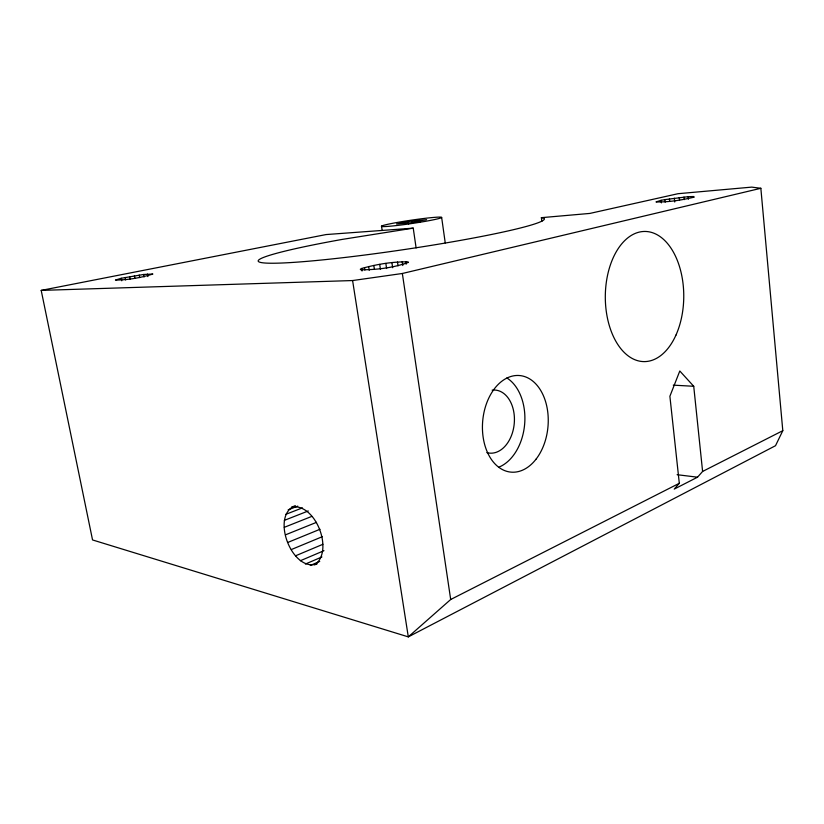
<?xml version="1.0" encoding="UTF-8"?>
<svg xmlns="http://www.w3.org/2000/svg" width="824" height="824" viewBox="0 0 824 824"><rect width="100%" height="100%" fill="white"/><g stroke="black" fill="none" stroke-linecap="round" stroke-linejoin="round"><path stroke-width="1.24" d="M317.116 563.874C292.046 572.69 270.025 515.361 295.322 505.617M541.842 221.368L541.378 217.67L589.912 213.416L678.049 193.702L751.725 187.12L760.851 188.294L782.8 430.684L775.508 445.712L408.302 636.88L92.545 539.947L41.2 290.398L326.088 234.562L413.236 228.145L416.11 247.921M702.604 471.452L693.726 386.281L679.8 370.996L669.891 396.262L679.306 483.286L674.238 489.106L697.516 477.199L702.604 471.452L782.8 430.684M679.306 483.286L450.687 599.501L408.302 636.88L352.6 280.551L41.2 290.398M314.768 564.893C334.204 551.05 315.716 502.949 291.727 507.007M361.654 268.469L360.335 269.221L360.634 269.747C376.661 269.881 393.419 267.831 408.477 262.362L407.921 261.877C392.348 261.579 376.64 264.319 361.654 268.469L362.045 271.003M310.288 565.48L319.743 561.391M305.385 564.049L321.906 556.952M300.379 560.732L323.976 550.689M295.6 555.788L322.874 544.304M291.366 549.536L322.225 536.723M287.937 542.388L320.021 529.266M285.537 534.827L316.488 522.354M284.311 527.319L311.75 516.411M284.352 520.356L308.258 510.973M285.671 514.392L302.439 507.872M288.173 509.84L297.773 506.132M121.241 278.275L115.442 280.067C127.905 280.006 140.945 277.77 152.873 274.031L143.623 274.474L121.241 278.275L121.736 280.788M352.6 280.551L402.349 273.486L760.851 188.294M661.116 200.325L655.986 201.921C668.779 202.251 681.819 200.098 694.271 197.111L693.633 196.524L688.122 196.689L664.927 199.614L661.116 200.325L661.384 202.879M408.261 221.471L396.529 223.984L410.96 222.768L426.585 219.648L408.261 221.471L408.632 224.015M413.236 228.145L342.403 239.372A144.663 9.981 -8.4 0 0 264.895 263.01A144.663 9.981 -8.4 0 0 428.511 245.81A144.663 9.981 -8.4 0 0 544.005 218.185L541.378 217.67M673.28 385.148L693.726 386.281M677.112 474.696L697.516 477.199M129.646 276.607L130.13 279.13M125.155 277.451L125.639 279.975M143.623 274.474L144.097 276.998M139.184 275.072L139.668 277.585M134.425 275.793L134.909 278.316M147.424 274.052L147.908 276.576M368.647 266.502L369.234 270.313M364.496 267.543L364.888 270.076M379.679 264.38L380.451 269.458M373.828 265.431L374.405 269.242M391.905 262.64L392.667 267.728M381.522 226.147L382.099 229.948M385.838 263.433L386.6 268.511M402.215 261.723L402.771 265.544M402.349 273.486L450.687 599.501M397.477 262.063L398.043 265.874M405.779 261.661L406.15 264.205M412.113 220.894L412.484 223.428M419.478 219.936L419.849 222.48M441.654 217.464A30.416 1.689 -8.4 0 1 396.179 225.58A30.416 1.689 -8.4 0 1 396.849 222.521A30.416 1.689 -8.4 0 1 441.654 217.464L445.238 242.905M664.927 199.614L665.205 202.168M674.32 198.182L674.722 202.014M669.428 198.883L669.696 201.437M683.982 197.049L684.239 199.604M679.275 197.554L679.543 200.119M688.122 196.689L688.38 199.254M492.144 390.133A31.662 21.826 -84.8 0 1 514.269 423.309A31.662 21.826 -84.8 0 1 486.85 452.613M506.884 377.959A47.504 32.754 -84.8 0 1 524.641 424.288A47.504 32.754 -84.8 0 1 499.148 467.053M675.927 335.162A65.075 39.222 -89.6 0 0 649.178 231.853A65.075 39.222 -89.6 0 0 608.462 322.534A65.075 39.222 -89.6 0 0 675.927 335.162M536.218 458.958A48.472 32.754 -84.9 0 0 526.948 377.474A48.472 32.754 -84.9 0 0 482.864 435.082A48.472 32.754 -84.9 0 0 536.218 458.958"/></g></svg>
